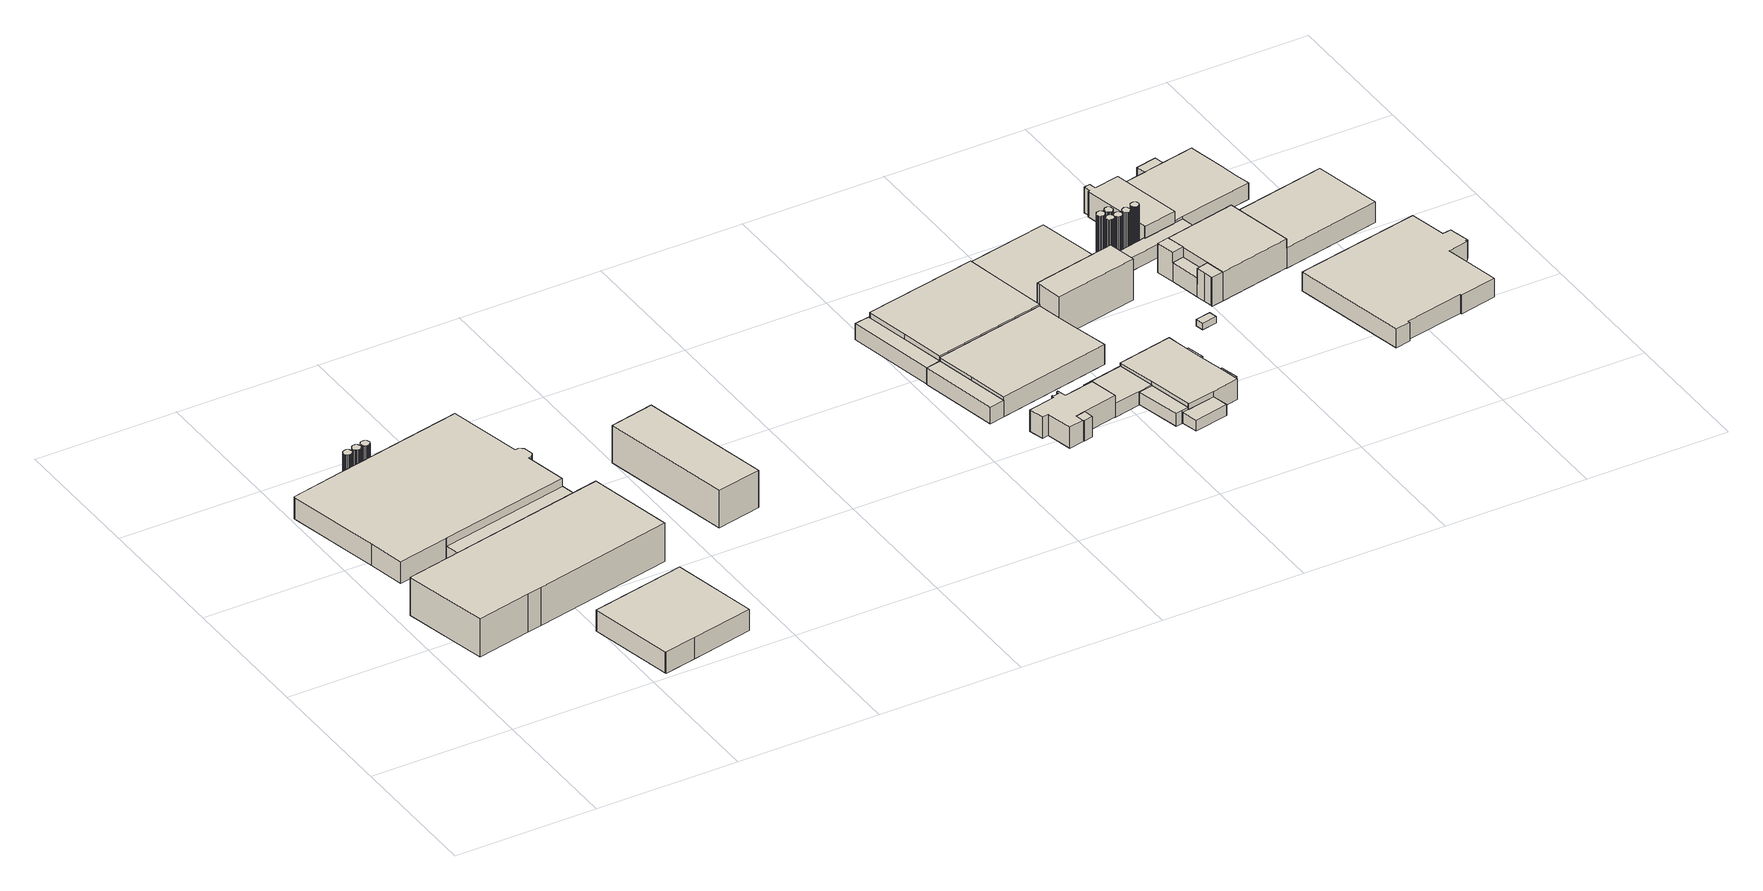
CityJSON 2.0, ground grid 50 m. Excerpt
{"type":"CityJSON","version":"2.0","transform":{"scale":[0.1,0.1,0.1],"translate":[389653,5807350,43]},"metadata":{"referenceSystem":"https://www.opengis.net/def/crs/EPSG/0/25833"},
"CityObjects":{
"building1":{"type":"Building","attributes":{"Gemeindeschluessel":"11000007","BezugspunktDach":"2200","function":"31001_2111","measuredHeight":14.02,"storeysAboveGround":1},"address":[{"country":"Germany","locality":"Berlin","thoroughfareNumber":"18 (4)","thoroughfareName":"Motzener Straße"}],"geometry":[{"type":"Solid","lod":"1","boundaries":[[[[0,1,2,3,4,5]],[[6,7,8,9,10,11]],[[6,11,5,4]],[[7,6,4,3]],[[8,7,3,2]],[[9,8,2,1]],[[10,9,1,0]],[[11,10,0,5]]]]}]},
"building2":{"type":"Building","attributes":{"Gemeindeschluessel":"11000007","BezugspunktDach":"2200","function":"31001_2140","measuredHeight":12.02,"storeysAboveGround":1},"address":[{"country":"Germany","locality":"Berlin","thoroughfareNumber":"14A (9)","thoroughfareName":"Motzener Straße"}],"geometry":[{"type":"Solid","lod":"1","boundaries":[[[[12,13,14,15,16,17,18,19,20,21,22,23,24,25,26,27,28,29,30,31,32,33,34,35]],[[36,37,38,39,40,41,42,43,44,45,46,47,48,49,50,51,52,53,54,55,56,57,58,59]],[[36,59,35,34]],[[37,36,34,33]],[[38,37,33,32]],[[39,38,32,31]],[[40,39,31,30]],[[41,40,30,29]],[[42,41,29,28]],[[43,42,28,27]],[[44,43,27,26]],[[45,44,26,25]],[[46,45,25,24]],[[47,46,24,23]],[[48,47,23,22]],[[49,48,22,21]],[[50,49,21,20]],[[51,50,20,19]],[[52,51,19,18]],[[53,52,18,17]],[[54,53,17,16]],[[55,54,16,15]],[[56,55,15,14]],[[57,56,14,13]],[[58,57,13,12]],[[59,58,12,35]]]]}]},
"building3":{"type":"Building","attributes":{"Gemeindeschluessel":"11000007","BezugspunktDach":"2200","function":"31001_2140","measuredHeight":12.1,"storeysAboveGround":1},"address":[{"country":"Germany","locality":"Berlin","thoroughfareNumber":"14A (10)","thoroughfareName":"Motzener Straße"}],"geometry":[{"type":"Solid","lod":"1","boundaries":[[[[60,61,62,63,64,65,66,67,68,69,70,71,72,73,74,75,76,77,78,79,80,81,82,83]],[[84,85,86,87,88,89,90,91,92,93,94,95,96,97,98,99,100,101,102,103,104,105,106,107]],[[84,107,83,82]],[[85,84,82,81]],[[86,85,81,80]],[[87,86,80,79]],[[88,87,79,78]],[[89,88,78,77]],[[90,89,77,76]],[[91,90,76,75]],[[92,91,75,74]],[[93,92,74,73]],[[94,93,73,72]],[[95,94,72,71]],[[96,95,71,70]],[[97,96,70,69]],[[98,97,69,68]],[[99,98,68,67]],[[100,99,67,66]],[[101,100,66,65]],[[102,101,65,64]],[[103,102,64,63]],[[104,103,63,62]],[[105,104,62,61]],[[106,105,61,60]],[[107,106,60,83]]]]}]},
"building4":{"type":"Building","attributes":{"Gemeindeschluessel":"11000007","BezugspunktDach":"2200","function":"31001_2111","measuredHeight":7.99,"storeysAboveGround":2},"address":[{"country":"Germany","locality":"Berlin","thoroughfareNumber":"14A","thoroughfareName":"Motzener Straße"}],"geometry":[{"type":"Solid","lod":"1","boundaries":[[[[108,109,110,111,112,113,114,115,116,117,118,119,120,121,122,123,124]],[[125,126,127,128,129,130,131,132,133,134,135,136,137,138,139,140,141]],[[125,141,124,123]],[[126,125,123,122]],[[127,126,122,121]],[[128,127,121,120]],[[129,128,120,119]],[[130,129,119,118]],[[131,130,118,117]],[[132,131,117,116]],[[133,132,116,115]],[[134,133,115,114]],[[135,134,114,113]],[[136,135,113,112]],[[137,136,112,111]],[[138,137,111,110]],[[139,138,110,109]],[[140,139,109,108]],[[141,140,108,124]]]]}]},
"building5":{"type":"Building","attributes":{"Gemeindeschluessel":"11000007","BezugspunktDach":"2200","function":"31001_2140","measuredHeight":12.02,"storeysAboveGround":1},"address":[{"country":"Germany","locality":"Berlin","thoroughfareNumber":"14A (11)","thoroughfareName":"Motzener Straße"}],"geometry":[{"type":"Solid","lod":"1","boundaries":[[[[142,143,144,145,146,147,148,149,150,151,152,153,154,155,156,157,158,159,160,161,162,163,164,165]],[[166,167,168,169,170,171,172,173,174,175,176,177,178,179,180,181,182,183,184,185,186,187,188,189]],[[166,189,165,164]],[[167,166,164,163]],[[168,167,163,162]],[[169,168,162,161]],[[170,169,161,160]],[[171,170,160,159]],[[172,171,159,158]],[[173,172,158,157]],[[174,173,157,156]],[[175,174,156,155]],[[176,175,155,154]],[[177,176,154,153]],[[178,177,153,152]],[[179,178,152,151]],[[180,179,151,150]],[[181,180,150,149]],[[182,181,149,148]],[[183,182,148,147]],[[184,183,147,146]],[[185,184,146,145]],[[186,185,145,144]],[[187,186,144,143]],[[188,187,143,142]],[[189,188,142,165]]]]}]},
"building6":{"type":"Building","attributes":{"Gemeindeschluessel":"11000007","BezugspunktDach":"2200","function":"31001_2111","measuredHeight":7.77,"storeysAboveGround":1},"address":[{"country":"Germany","locality":"Berlin","thoroughfareNumber":"18 (2)","thoroughfareName":"Motzener Straße"}],"geometry":[{"type":"Solid","lod":"1","boundaries":[[[[190,191,192,193,194,195]],[[196,197,198,199,200,201]],[[196,201,195,194]],[[197,196,194,193]],[[198,197,193,192]],[[199,198,192,191]],[[200,199,191,190]],[[201,200,190,195]]]]}]},
"building7":{"type":"Building","attributes":{"Gemeindeschluessel":"11000007","BezugspunktDach":"2200","function":"51009_1610","measuredHeight":5.32,"storeysAboveGround":0},"address":[{"country":"Germany","locality":"Berlin"}],"geometry":[{"type":"Solid","lod":"1","boundaries":[[[[202,203,204,205,206]],[[207,208,209,210,211]],[[207,211,206,205]],[[208,207,205,204]],[[209,208,204,203]],[[210,209,203,202]],[[211,210,202,206]]]]}]},
"building8":{"type":"Building","attributes":{"Gemeindeschluessel":"11000007","BezugspunktDach":"2200","function":"31001_1130","measuredHeight":13.71,"storeysAboveGround":4},"address":[{"country":"Germany","locality":"Berlin","thoroughfareNumber":"16","thoroughfareName":"Motzener Straße"}],"geometry":[{"type":"Solid","lod":"1","boundaries":[[[[212,213,214,215]],[[216,217,218,219]],[[216,219,215,214]],[[217,216,214,213]],[[218,217,213,212]],[[219,218,212,215]]]]}]},
"building9":{"type":"Building","attributes":{"Gemeindeschluessel":"11000007","BezugspunktDach":"2200","function":"31001_2100","measuredHeight":5.95,"storeysAboveGround":2},"address":[{"country":"Germany","locality":"Berlin","thoroughfareNumber":"15","thoroughfareName":"Motzener Straße"}],"geometry":[{"type":"Solid","lod":"1","boundaries":[[[[220,221,222,223]],[[224,225,226,227]],[[224,227,223,222]],[[225,224,222,221]],[[226,225,221,220]],[[227,226,220,223]]]]}]},
"building10":{"type":"Building","attributes":{"Gemeindeschluessel":"11000007","BezugspunktDach":"2200","function":"31001_2100","measuredHeight":5.86,"storeysAboveGround":2},"address":[{"country":"Germany","locality":"Berlin","thoroughfareNumber":"13","thoroughfareName":"Motzener Straße"}],"geometry":[{"type":"Solid","lod":"1","boundaries":[[[[223,222,228,229,230]],[[231,232,233,234,235]],[[231,235,230,229]],[[232,231,229,228]],[[233,232,228,222]],[[234,233,222,223]],[[235,234,223,230]]]]}]},
"building11":{"type":"Building","attributes":{"Gemeindeschluessel":"11000007","BezugspunktDach":"2200","function":"51009_1610","measuredHeight":7.63,"storeysAboveGround":0},"address":[{"country":"Germany","locality":"Berlin"}],"geometry":[{"type":"Solid","lod":"1","boundaries":[[[[236,237,238,239,240]],[[241,242,243,244,245]],[[241,245,240,239]],[[242,241,239,238]],[[243,242,238,237]],[[244,243,237,236]],[[245,244,236,240]]]]}]},
"building12":{"type":"Building","attributes":{"Gemeindeschluessel":"11000007","BezugspunktDach":"2200","function":"31001_2100","measuredHeight":7.86,"storeysAboveGround":2},"address":[{"country":"Germany","locality":"Berlin","thoroughfareNumber":"17","thoroughfareName":"Motzener Straße"}],"geometry":[{"type":"Solid","lod":"1","boundaries":[[[[246,247,248,236,240,239,249,250,251,252,253,254,255,256,257,258,259,260]],[[261,262,263,264,265,266,267,268,269,270,271,272,273,274,275,276,277,278]],[[261,278,260,259]],[[262,261,259,258]],[[263,262,258,257]],[[264,263,257,256]],[[265,264,256,255]],[[266,265,255,254]],[[267,266,254,253]],[[268,267,253,252]],[[269,268,252,251]],[[270,269,251,250]],[[271,270,250,249]],[[272,271,249,239]],[[273,272,239,240]],[[274,273,240,236]],[[275,274,236,248]],[[276,275,248,247]],[[277,276,247,246]],[[278,277,246,260]]]]}]},
"building13":{"type":"Building","attributes":{"Gemeindeschluessel":"11000007","BezugspunktDach":"2200","function":"31001_2111","measuredHeight":8.72,"storeysAboveGround":1},"address":[{"country":"Germany","locality":"Berlin","thoroughfareNumber":"15 (1)","thoroughfareName":"Motzener Straße"}],"geometry":[{"type":"Solid","lod":"1","boundaries":[[[[279,280,281,282,283,284,285]],[[286,287,288,289,290,291,233]],[[286,233,285,284]],[[287,286,284,283]],[[288,287,283,282]],[[289,288,282,281]],[[290,289,281,280]],[[291,290,280,279]],[[233,291,279,285]]]]}]},
"building14":{"type":"Building","attributes":{"Gemeindeschluessel":"11000007","BezugspunktDach":"2200","function":"31001_2111","measuredHeight":10.47,"storeysAboveGround":1},"address":[{"country":"Germany","locality":"Berlin","thoroughfareNumber":"13 (1)","thoroughfareName":"Motzener Straße"}],"geometry":[{"type":"Solid","lod":"1","boundaries":[[[[292,293,294,295,296,297,298]],[[299,300,301,302,303,304,305]],[[299,305,298,297]],[[300,299,297,296]],[[301,300,296,295]],[[302,301,295,294]],[[303,302,294,293]],[[304,303,293,292]],[[305,304,292,298]]]]}]},
"building15":{"type":"Building","attributes":{"Gemeindeschluessel":"11000007","BezugspunktDach":"2200","function":"31001_2100","measuredHeight":5,"storeysAboveGround":1},"address":[{"country":"Germany","locality":"Berlin","thoroughfareNumber":"17 (1)","thoroughfareName":"Motzener Straße"}],"geometry":[{"type":"Solid","lod":"1","boundaries":[[[[306,307,308,309,310,311,312]],[[313,314,315,316,317,318,319]],[[313,319,312,311]],[[314,313,311,310]],[[315,314,310,309]],[[316,315,309,308]],[[317,316,308,307]],[[318,317,307,306]],[[319,318,306,312]]]]}]},
"building16":{"type":"Building","attributes":{"Gemeindeschluessel":"11000007","BezugspunktDach":"2200","function":"51009_1610","measuredHeight":4.64,"storeysAboveGround":0},"address":[{"country":"Germany","locality":"Berlin"}],"geometry":[{"type":"Solid","lod":"1","boundaries":[[[[320,321,322,323,324]],[[325,326,327,328,329]],[[325,329,324,323]],[[326,325,323,322]],[[327,326,322,321]],[[328,327,321,320]],[[329,328,320,324]]]]}]},
"building17":{"type":"Building","attributes":{"Gemeindeschluessel":"11000007","BezugspunktDach":"2200","function":"31001_2463","measuredHeight":4.04,"storeysAboveGround":1},"address":[{"country":"Germany","locality":"Berlin","thoroughfareNumber":"17 (3)","thoroughfareName":"Motzener Straße"}],"geometry":[{"type":"Solid","lod":"1","boundaries":[[[[330,331,332,333,334,335]],[[336,337,338,339,340,341]],[[336,341,335,334]],[[337,336,334,333]],[[338,337,333,332]],[[339,338,332,331]],[[340,339,331,330]],[[341,340,330,335]]]]}]},
"building18":{"type":"Building","attributes":{"Gemeindeschluessel":"11000007","BezugspunktDach":"2200","function":"31001_2143","measuredHeight":7.51,"storeysAboveGround":1},"address":[{"country":"Germany","locality":"Berlin","thoroughfareNumber":"17 (2)","thoroughfareName":"Motzener Straße"}],"geometry":[{"type":"Solid","lod":"1","boundaries":[[[[342,343,344,345,346,347,348,349,350,351,352]],[[353,354,355,356,357,358,359,360,361,362,363]],[[353,363,352,351]],[[354,353,351,350]],[[355,354,350,349]],[[356,355,349,348]],[[357,356,348,347]],[[358,357,347,346]],[[359,358,346,345]],[[360,359,345,344]],[[361,360,344,343]],[[362,361,343,342]],[[363,362,342,352]]]]}]},
"building19":{"type":"Building","attributes":{"Gemeindeschluessel":"11000007","BezugspunktDach":"2200","function":"31001_2143","measuredHeight":15.11,"storeysAboveGround":1},"address":[{"country":"Germany","locality":"Berlin","thoroughfareNumber":"15 (2)","thoroughfareName":"Motzener Straße"}],"geometry":[{"type":"Solid","lod":"1","boundaries":[[[[364,365,366,367,368]],[[369,370,287,286,371]],[[369,371,368,367]],[[370,369,367,366]],[[287,370,366,365]],[[286,287,365,364]],[[371,286,364,368]]]]}]},
"building20":{"type":"Building","attributes":{"Gemeindeschluessel":"11000007","BezugspunktDach":"2200","function":"51009_1610","measuredHeight":4.38,"storeysAboveGround":0},"address":[{"country":"Germany","locality":"Berlin"}],"geometry":[{"type":"Solid","lod":"1","boundaries":[[[[372,373,374,375]],[[376,377,378,379]],[[376,379,375,374]],[[377,376,374,373]],[[378,377,373,372]],[[379,378,372,375]]]]}]},
"building21":{"type":"Building","attributes":{"Gemeindeschluessel":"11000007","BezugspunktDach":"2200","function":"31001_2111","measuredHeight":11.04,"storeysAboveGround":1},"address":[{"country":"Germany","locality":"Berlin","thoroughfareNumber":"13 (2)","thoroughfareName":"Motzener Straße"}],"geometry":[{"type":"Solid","lod":"1","boundaries":[[[[380,381,382,383,384,385,386,387]],[[388,389,390,391,392,393,394,395]],[[388,395,387,386]],[[389,388,386,385]],[[390,389,385,384]],[[391,390,384,383]],[[392,391,383,382]],[[393,392,382,381]],[[394,393,381,380]],[[395,394,380,387]]]]}]},
"building22":{"type":"Building","attributes":{"Gemeindeschluessel":"11000007","BezugspunktDach":"2200","function":"51009_1610","measuredHeight":4.35,"storeysAboveGround":0},"address":[{"country":"Germany","locality":"Berlin"}],"geometry":[{"type":"Solid","lod":"1","boundaries":[[[[396,397,398,399]],[[400,401,402,403]],[[400,403,399,398]],[[401,400,398,397]],[[402,401,397,396]],[[403,402,396,399]]]]}]},
"building23":{"type":"Building","attributes":{"Gemeindeschluessel":"11000007","BezugspunktDach":"2200","function":"31001_2140","measuredHeight":5.58,"storeysAboveGround":1},"address":[{"country":"Germany","locality":"Berlin","thoroughfareNumber":"13 (3)","thoroughfareName":"Motzener Straße"}],"geometry":[{"type":"Solid","lod":"1","boundaries":[[[[404,405,406,407,408,409,410,411,412,413,414,415,416,417,418,419,420,421,422,423,424,425]],[[426,427,428,429,430,431,432,433,434,435,436,437,438,439,440,441,442,443,444,445,446,447]],[[426,447,425,424]],[[427,426,424,423]],[[428,427,423,422]],[[429,428,422,421]],[[430,429,421,420]],[[431,430,420,419]],[[432,431,419,418]],[[433,432,418,417]],[[434,433,417,416]],[[435,434,416,415]],[[436,435,415,414]],[[437,436,414,413]],[[438,437,413,412]],[[439,438,412,411]],[[440,439,411,410]],[[441,440,410,409]],[[442,441,409,408]],[[443,442,408,407]],[[444,443,407,406]],[[445,444,406,405]],[[446,445,405,404]],[[447,446,404,425]]]]}]},
"building24":{"type":"Building","attributes":{"Gemeindeschluessel":"11000007","BezugspunktDach":"2200","function":"31001_2463","measuredHeight":0.005,"storeysAboveGround":1},"address":[{"country":"Germany","locality":"Berlin","thoroughfareNumber":"20 (2)","thoroughfareName":"Nunsdorfer Ring"}]},
"building25":{"type":"Building","attributes":{"Gemeindeschluessel":"11000007","BezugspunktDach":"2200","function":"31001_2463","measuredHeight":2.23,"storeysAboveGround":1},"address":[{"country":"Germany","locality":"Berlin","thoroughfareNumber":"20 (3)","thoroughfareName":"Nunsdorfer Ring"}],"geometry":[{"type":"Solid","lod":"1","boundaries":[[[[448,449,450,451]],[[452,453,454,455]],[[452,455,451,450]],[[453,452,450,449]],[[454,453,449,448]],[[455,454,448,451]]]]}]},
"building26":{"type":"Building","attributes":{"Gemeindeschluessel":"11000007","BezugspunktDach":"2200","function":"31001_2140","measuredHeight":17.04,"storeysAboveGround":1},"address":[{"country":"Germany","locality":"Berlin","thoroughfareNumber":"18 (7)","thoroughfareName":"Nunsdorfer Ring"}],"geometry":[{"type":"Solid","lod":"1","boundaries":[[[[456,457,458,459,460,461,462,463,464,465,466,467,468,469,470,471,472,473,474,475,476,477,478,479]],[[480,481,482,483,484,485,486,487,488,489,490,491,492,493,494,495,496,497,498,499,500,501,502,503]],[[480,503,479,478]],[[481,480,478,477]],[[482,481,477,476]],[[483,482,476,475]],[[484,483,475,474]],[[485,484,474,473]],[[486,485,473,472]],[[487,486,472,471]],[[488,487,471,470]],[[489,488,470,469]],[[490,489,469,468]],[[491,490,468,467]],[[492,491,467,466]],[[493,492,466,465]],[[494,493,465,464]],[[495,494,464,463]],[[496,495,463,462]],[[497,496,462,461]],[[498,497,461,460]],[[499,498,460,459]],[[500,499,459,458]],[[501,500,458,457]],[[502,501,457,456]],[[503,502,456,479]]]]}]},
"building27":{"type":"Building","attributes":{"Gemeindeschluessel":"11000007","BezugspunktDach":"2200","function":"31001_2140","measuredHeight":16.3,"storeysAboveGround":1},"address":[{"country":"Germany","locality":"Berlin","thoroughfareNumber":"18 (4)","thoroughfareName":"Nunsdorfer Ring"}],"geometry":[{"type":"Solid","lod":"1","boundaries":[[[[504,505,506,507,508,509,510,511,512,513,514,515,516,517,518,519,520,521,522,523,524,525,526,527]],[[528,529,530,531,532,533,534,535,536,537,538,539,540,541,542,543,544,545,546,547,548,549,550,551]],[[528,551,527,526]],[[529,528,526,525]],[[530,529,525,524]],[[531,530,524,523]],[[532,531,523,522]],[[533,532,522,521]],[[534,533,521,520]],[[535,534,520,519]],[[536,535,519,518]],[[537,536,518,517]],[[538,537,517,516]],[[539,538,516,515]],[[540,539,515,514]],[[541,540,514,513]],[[542,541,513,512]],[[543,542,512,511]],[[544,543,511,510]],[[545,544,510,509]],[[546,545,509,508]],[[547,546,508,507]],[[548,547,507,506]],[[549,548,506,505]],[[550,549,505,504]],[[551,550,504,527]]]]}]},
"building28":{"type":"Building","attributes":{"Gemeindeschluessel":"11000007","BezugspunktDach":"2200","function":"31001_2140","measuredHeight":16.56,"storeysAboveGround":1},"address":[{"country":"Germany","locality":"Berlin","thoroughfareNumber":"18 (6)","thoroughfareName":"Nunsdorfer Ring"}],"geometry":[{"type":"Solid","lod":"1","boundaries":[[[[552,553,554,555,556,557,558,559,560,561,562,563,564,565,566,567,568,569,570,571,572,573,574]],[[575,576,577,578,579,580,581,582,583,584,585,586,587,588,589,590,591,592,593,594,595,596,597]],[[575,597,574,573]],[[576,575,573,572]],[[577,576,572,571]],[[578,577,571,570]],[[579,578,570,569]],[[580,579,569,568]],[[581,580,568,567]],[[582,581,567,566]],[[583,582,566,565]],[[584,583,565,564]],[[585,584,564,563]],[[586,585,563,562]],[[587,586,562,561]],[[588,587,561,560]],[[589,588,560,559]],[[590,589,559,558]],[[591,590,558,557]],[[592,591,557,556]],[[593,592,556,555]],[[594,593,555,554]],[[595,594,554,553]],[[596,595,553,552]],[[597,596,552,574]]]]}]},
"building29":{"type":"Building","attributes":{"Gemeindeschluessel":"11000007","BezugspunktDach":"2200","function":"31001_2140","measuredHeight":16.24,"storeysAboveGround":1},"address":[{"country":"Germany","locality":"Berlin","thoroughfareNumber":"18 (3)","thoroughfareName":"Nunsdorfer Ring"}],"geometry":[{"type":"Solid","lod":"1","boundaries":[[[[598,599,600,601,602,603,604,605,606,607,608,609,610,611,612,613,614,615,616,617,618,619,620,621,622]],[[623,624,625,626,627,628,629,630,631,632,633,634,635,636,637,638,639,640,641,642,643,644,645,646,647]],[[623,647,622,621]],[[624,623,621,620]],[[625,624,620,619]],[[626,625,619,618]],[[627,626,618,617]],[[628,627,617,616]],[[629,628,616,615]],[[630,629,615,614]],[[631,630,614,613]],[[632,631,613,612]],[[633,632,612,611]],[[634,633,611,610]],[[635,634,610,609]],[[636,635,609,608]],[[637,636,608,607]],[[638,637,607,606]],[[639,638,606,605]],[[640,639,605,604]],[[641,640,604,603]],[[642,641,603,602]],[[643,642,602,601]],[[644,643,601,600]],[[645,644,600,599]],[[646,645,599,598]],[[647,646,598,622]]]]}]},
"building30":{"type":"Building","attributes":{"Gemeindeschluessel":"11000007","BezugspunktDach":"2200","function":"31001_2140","measuredHeight":16.57,"storeysAboveGround":1},"address":[{"country":"Germany","locality":"Berlin","thoroughfareNumber":"18 (5)","thoroughfareName":"Nunsdorfer Ring"}],"geometry":[{"type":"Solid","lod":"1","boundaries":[[[[648,649,650,651,652,653,654,655,656,657,658,659,660,661,662,663,664,665,666,667,668,669]],[[670,671,672,673,674,675,676,677,678,679,680,681,682,683,684,685,686,687,688,689,690,691]],[[670,691,669,668]],[[671,670,668,667]],[[672,671,667,666]],[[673,672,666,665]],[[674,673,665,664]],[[675,674,664,663]],[[676,675,663,662]],[[677,676,662,661]],[[678,677,661,660]],[[679,678,660,659]],[[680,679,659,658]],[[681,680,658,657]],[[682,681,657,656]],[[683,682,656,655]],[[684,683,655,654]],[[685,684,654,653]],[[686,685,653,652]],[[687,686,652,651]],[[688,687,651,650]],[[689,688,650,649]],[[690,689,649,648]],[[691,690,648,669]]]]}]},
"building31":{"type":"Building","attributes":{"Gemeindeschluessel":"11000007","BezugspunktDach":"2200","function":"31001_2140","measuredHeight":1.92,"storeysAboveGround":1},"address":[{"country":"Germany","locality":"Berlin","thoroughfareNumber":"18 (8)","thoroughfareName":"Nunsdorfer Ring"}],"geometry":[{"type":"Solid","lod":"1","boundaries":[[[[692,693,694,695,696,697,698,699,700,701,702,703,704,705,706,707,708,709,710,711,712,713,714,715,716,717,718,719,720,721,722,723,724,725,726,727,728,729]],[[730,731,732,733,734,735,736,737,738,739,740,741,742,743,744,745,746,747,748,749,750,751,752,753,754,755,756,757,758,759,760,761,762,763,764,765,766,767]],[[730,767,729,728]],[[731,730,728,727]],[[732,731,727,726]],[[733,732,726,725]],[[734,733,725,724]],[[735,734,724,723]],[[736,735,723,722]],[[737,736,722,721]],[[738,737,721,720]],[[739,738,720,719]],[[740,739,719,718]],[[741,740,718,717]],[[742,741,717,716]],[[743,742,716,715]],[[744,743,715,714]],[[745,744,714,713]],[[746,745,713,712]],[[747,746,712,711]],[[748,747,711,710]],[[749,748,710,709]],[[750,749,709,708]],[[751,750,708,707]],[[752,751,707,706]],[[753,752,706,705]],[[754,753,705,704]],[[755,754,704,703]],[[756,755,703,702]],[[757,756,702,701]],[[758,757,701,700]],[[759,758,700,699]],[[760,759,699,698]],[[761,760,698,697]],[[762,761,697,696]],[[763,762,696,695]],[[764,763,695,694]],[[765,764,694,693]],[[766,765,693,692]],[[767,766,692,729]]]]}]},
"building32":{"type":"Building","attributes":{"Gemeindeschluessel":"11000007","BezugspunktDach":"2200","function":"31001_2140","measuredHeight":16.61,"storeysAboveGround":1},"address":[{"country":"Germany","locality":"Berlin","thoroughfareNumber":"18 (10)","thoroughfareName":"Nunsdorfer Ring"}],"geometry":[{"type":"Solid","lod":"1","boundaries":[[[[768,769,770,771,772,773,774,775,776,777,778,779,780,781,782,783,784,785,786,787,788,789,790,791,792,793,794,795,796,797,798,799,800,801,802,803,804,805]],[[806,807,808,809,810,811,812,813,814,815,816,817,818,819,820,821,822,823,824,825,826,827,828,829,830,831,832,833,834,835,836,837,838,839,840,841,842,843]],[[806,843,805,804]],[[807,806,804,803]],[[808,807,803,802]],[[809,808,802,801]],[[810,809,801,800]],[[811,810,800,799]],[[812,811,799,798]],[[813,812,798,797]],[[814,813,797,796]],[[815,814,796,795]],[[816,815,795,794]],[[817,816,794,793]],[[818,817,793,792]],[[819,818,792,791]],[[820,819,791,790]],[[821,820,790,789]],[[822,821,789,788]],[[823,822,788,787]],[[824,823,787,786]],[[825,824,786,785]],[[826,825,785,784]],[[827,826,784,783]],[[828,827,783,782]],[[829,828,782,781]],[[830,829,781,780]],[[831,830,780,779]],[[832,831,779,778]],[[833,832,778,777]],[[834,833,777,776]],[[835,834,776,775]],[[836,835,775,774]],[[837,836,774,773]],[[838,837,773,772]],[[839,838,772,771]],[[840,839,771,770]],[[841,840,770,769]],[[842,841,769,768]],[[843,842,768,805]]]]}]},
"building33":{"type":"Building","attributes":{"Gemeindeschluessel":"11000007","BezugspunktDach":"2200","function":"31001_2140","measuredHeight":2.11,"storeysAboveGround":1},"address":[{"country":"Germany","locality":"Berlin","thoroughfareNumber":"18 (9)","thoroughfareName":"Nunsdorfer Ring"}],"geometry":[{"type":"Solid","lod":"1","boundaries":[[[[844,845,846,847,848,849,850,851,852,853,854,855,856,857,858,859,860,861,862,863,864,865,866,867,868,869,870,871,872,873,874,875,876,877,878,879,880]],[[881,882,883,884,885,886,887,888,889,890,891,892,893,894,895,896,897,898,899,900,901,902,903,904,905,906,907,908,909,910,911,912,913,914,915,916,917]],[[881,917,880,879]],[[882,881,879,878]],[[883,882,878,877]],[[884,883,877,876]],[[885,884,876,875]],[[886,885,875,874]],[[887,886,874,873]],[[888,887,873,872]],[[889,888,872,871]],[[890,889,871,870]],[[891,890,870,869]],[[892,891,869,868]],[[893,892,868,867]],[[894,893,867,866]],[[895,894,866,865]],[[896,895,865,864]],[[897,896,864,863]],[[898,897,863,862]],[[899,898,862,861]],[[900,899,861,860]],[[901,900,860,859]],[[902,901,859,858]],[[903,902,858,857]],[[904,903,857,856]],[[905,904,856,855]],[[906,905,855,854]],[[907,906,854,853]],[[908,907,853,852]],[[909,908,852,851]],[[910,909,851,850]],[[911,910,850,849]],[[912,911,849,848]],[[913,912,848,847]],[[914,913,847,846]],[[915,914,846,845]],[[916,915,845,844]],[[917,916,844,880]]]]}]},
"building34":{"type":"Building","attributes":{"Gemeindeschluessel":"11000007","function":"31001_2111"},"address":[{"country":"Germany","locality":"Berlin","thoroughfareNumber":"18 (2)","thoroughfareName":"Nunsdorfer Ring"}],"children":["building34-1","building34-2"]},
"building34-1":{"type":"BuildingPart","attributes":{"BezugspunktDach":"2200","measuredHeight":9.49,"storeysAboveGround":2},"parents":["building34"],"geometry":[{"type":"MultiSurface","lod":"1","boundaries":[[[918,919,920,921,922,923,924,925,926]],[[927,928,929,930,931,932,933,934,935]],[[927,935,926,925]],[[928,927,925,924]],[[929,928,924,923]],[[930,929,923,922]],[[931,930,922,921]],[[932,931,921,920]],[[936,937,938,939,940,933,932,920,919]],[[941,936,919,918]],[[934,933,942,939,943]],[[935,934,918,926]],[[940,939,938,937,936]],[[943,939,942,936,941]]]}]},
"building34-2":{"type":"BuildingPart","attributes":{"BezugspunktDach":"2200","measuredHeight":4.93,"storeysAboveGround":2},"parents":["building34"],"geometry":[{"type":"Solid","lod":"1","boundaries":[[[[944,945,946,947,937,936,941,948]],[[943,939,938,949,950,951,952,953]],[[943,953,948,941]],[[949,938,937,947]],[[950,949,947,946]],[[951,950,946,945]],[[952,951,945,944]],[[953,952,944,948]],[[939,943,941,936]],[[938,939,936,937]]]]}]},
"building35":{"type":"Building","attributes":{"Gemeindeschluessel":"11000007","function":"31001_2111"},"address":[{"country":"Germany","locality":"Berlin","thoroughfareNumber":"20","thoroughfareName":"Nunsdorfer Ring"}],"children":["building35-1","building35-2","building35-3","building35-4","building35-5"]},
"building35-1":{"type":"BuildingPart","attributes":{"BezugspunktDach":"2200","measuredHeight":10.56,"storeysAboveGround":3},"parents":["building35"],"geometry":[{"type":"MultiSurface","lod":"1","boundaries":[[[954,955,956,957]],[[958,959,960,961]],[[958,961,957,956]],[[962,963,958,956,955]],[[960,959,955,954]],[[964,965,966,967,968]],[[969,970,971,972,971,973,954,974,975,976]],[[959,958,963,962]],[[969,965,964,970]],[[972,971,970,964]],[[973,971,972,960]],[[961,968,974,957,977]],[[976,975,967,966]]]}]},
"building35-2":{"type":"BuildingPart","attributes":{"BezugspunktDach":"2200","measuredHeight":10.63,"storeysAboveGround":3},"parents":["building35"],"geometry":[{"type":"MultiSurface","lod":"1","boundaries":[[[978,979,980,973,971,970,969,981]],[[965,964,972,960,982,983,984,985]],[[976,986,987,981,969]],[[965,985,988,966,989]],[[982,960,973,980]],[[983,982,980,979]],[[984,983,979,978]],[[985,984,978,981]],[[989,966,988,987,986,976]],[[964,990,965,969,970]],[[972,964,991,970,971]],[[960,972,971,973]]]}]},
"building35-3":{"type":"BuildingPart","attributes":{"BezugspunktDach":"2200","measuredHeight":10.64,"storeysAboveGround":3},"parents":["building35"],"geometry":[{"type":"MultiSurface","lod":"1","boundaries":[[[992,993,994,995]],[[961,968,996,997]],[[961,997,995,994]],[[998,975,993,992]],[[996,968,967,999]],[[997,996,992,995]],[[999,967,975,998]]]}]},
"building35-4":{"type":"BuildingPart","attributes":{"BezugspunktDach":"2200","measuredHeight":7.52,"storeysAboveGround":3},"parents":["building35"],"geometry":[{"type":"MultiSurface","lod":"1","boundaries":[[[962,1000,1001,963]],[[1002,1003,1004,1005]],[[1002,1005,963,1001]],[[1003,1002,1001,1000]],[[1004,1003,1000,962]],[[1005,1004,959,958,963]],[[962,963,958,959]]]}]},
"building35-5":{"type":"BuildingPart","attributes":{"BezugspunktDach":"2200","measuredHeight":6.95,"storeysAboveGround":3},"parents":["building35"],"geometry":[{"type":"MultiSurface","lod":"1","boundaries":[[[986,976,975,998]],[[967,966,988,999]],[[999,988,986,998]],[[999,998,975,967]],[[966,976,986,988]]]}]},
"building36":{"type":"Building","attributes":{"Gemeindeschluessel":"11000007","function":"31001_2143"},"address":[{"country":"Germany","locality":"Berlin","thoroughfareNumber":"18 (1)","thoroughfareName":"Nunsdorfer Ring"}],"children":["building36-1","building36-2"]},
"building36-1":{"type":"BuildingPart","attributes":{"BezugspunktDach":"2200","measuredHeight":7.05,"storeysAboveGround":1},"parents":["building36"],"geometry":[{"type":"MultiSurface","lod":"1","boundaries":[[[1006,1007,1008,1009,1010,1011,1012,1013,1014,1015,1016,1017]],[[1018,1019,1020,1021,1022,1023,1024,1025,1026,1027,1028,1029]],[[1018,1029,1017,1016]],[[1019,1018,1016,1015]],[[1030,1031,1032,1015,1014]],[[1021,1020,1014,1013]],[[1022,1021,1013,1012]],[[1023,1022,1012,1011]],[[1024,1023,1011,1010]],[[1025,1024,1010,1009]],[[1026,1025,1009,1008]],[[1027,1026,1008,1007]],[[1028,1027,1007,1006]],[[1029,1028,1006,1017]],[[1020,1019,1032,1031,1030]]]}]},
"building36-2":{"type":"BuildingPart","attributes":{"BezugspunktDach":"2200","measuredHeight":5.34,"storeysAboveGround":1},"parents":["building36"],"geometry":[{"type":"Solid","lod":"1","boundaries":[[[[1031,1030,1033,1034,1035,1036]],[[1037,1038,1039,1020,1019,1040]],[[1037,1040,1036,1035]],[[1038,1037,1035,1034]],[[1039,1038,1034,1033]],[[1020,1039,1033,1030]],[[1040,1019,1031,1036]],[[1019,1020,1030,1031]]]]}]},
"building37":{"type":"Building","attributes":{"Gemeindeschluessel":"11000007","BezugspunktDach":"2200","function":"31001_2111","measuredHeight":6.87,"storeysAboveGround":1},"address":[{"country":"Germany","locality":"Berlin","thoroughfareNumber":"19 (3)","thoroughfareName":"Motzener Straße"}],"geometry":[{"type":"Solid","lod":"1","boundaries":[[[[1041,1042,1043,1044,1045,1046,1047,1048,1049,1050,1051,1052,1053,1054]],[[1055,1056,1057,1058,1059,1060,1061,1062,1063,1064,1065,1066,1067,1068]],[[1055,1068,1054,1053]],[[1056,1055,1053,1052]],[[1057,1056,1052,1051]],[[1058,1057,1051,1050]],[[1059,1058,1050,1049]],[[1060,1059,1049,1048]],[[1061,1060,1048,1047]],[[1062,1061,1047,1046]],[[1063,1062,1046,1045]],[[1064,1063,1045,1044]],[[1065,1064,1044,1043]],[[1066,1065,1043,1042]],[[1067,1066,1042,1041]],[[1068,1067,1041,1054]]]]}]}
},
"vertices":[
[108,373,153],[303,415,153],[355,426,153],[856,533,153],[792,836,153],[41,676,153],[792,836,13],[856,533,13],[355,426,13],[303,415,13],[108,373,13],[41,676,13],
[224,1378,132],[226,1374,132],[228,1371,132],[231,1369,132],[235,1367,132],[239,1367,132],[242,1367,132],[246,1369,132],[249,1371,132],[252,1374,132],[253,1378,132],[254,1381,132],[253,1385,132],[252,1389,132],[250,1392,132],[247,1395,132],[243,1396,132],[239,1397,132],[235,1396,132],[232,1395,132],[228,1393,132],[226,1389,132],[224,1386,132],[224,1382,132],[224,1386,12],[226,1389,12],[228,1393,12],[232,1395,12],[235,1396,12],[239,1397,12],[243,1396,12],[247,1395,12],[250,1392,12],[252,1389,12],[253,1385,12],[254,1381,12],[253,1378,12],[252,1374,12],[249,1371,12],[246,1369,12],[242,1367,12],[239,1367,12],[235,1367,12],[231,1369,12],[228,1371,12],[226,1374,12],[224,1378,12],[224,1382,12],
[260,1387,133],[261,1383,133],[264,1380,133],[267,1377,133],[270,1376,133],[274,1375,133],[278,1376,133],[282,1377,133],[285,1379,133],[287,1382,133],[289,1386,133],[290,1390,133],[289,1394,133],[288,1397,133],[285,1401,133],[282,1403,133],[279,1405,133],[275,1405,133],[271,1405,133],[267,1403,133],[264,1401,133],[262,1398,133],[260,1394,133],[260,1390,133],[260,1394,12],[262,1398,12],[264,1401,12],[267,1403,12],[271,1405,12],[275,1405,12],[279,1405,12],[282,1403,12],[285,1401,12],[288,1397,12],[289,1394,12],[290,1390,12],[289,1386,12],[287,1382,12],[285,1379,12],[282,1377,12],[278,1376,12],[274,1375,12],[270,1376,12],[267,1377,12],[264,1380,12],[261,1383,12],[260,1387,12],[260,1390,12],
[7,1302,92],[78,969,92],[105,840,92],[288,878,92],[291,879,92],[757,978,92],[726,1125,92],[738,1128,92],[748,1142,92],[741,1177,92],[726,1187,92],[714,1184,92],[657,1448,92],[618,1439,92],[594,1434,92],[191,1349,92],[6,1309,92],[191,1349,12],[594,1434,12],[618,1439,12],[657,1448,12],[714,1184,12],[726,1187,12],[741,1177,12],[748,1142,12],[738,1128,12],[726,1125,12],[757,978,12],[291,879,12],[288,878,12],[105,840,12],[78,969,12],[7,1302,12],[6,1309,12],
[295,1393,132],[297,1390,132],[299,1387,132],[302,1384,132],[306,1383,132],[309,1382,132],[313,1382,132],[317,1384,132],[320,1386,132],[323,1389,132],[324,1393,132],[325,1397,132],[324,1401,132],[323,1404,132],[321,1407,132],[317,1410,132],[314,1411,132],[310,1412,132],[306,1412,132],[302,1410,132],[299,1408,132],[297,1405,132],[295,1401,132],[295,1397,132],[295,1401,12],[297,1405,12],[299,1408,12],[302,1410,12],[306,1412,12],[310,1412,12],[314,1411,12],[317,1410,12],[321,1407,12],[323,1404,12],[324,1401,12],[325,1397,12],[324,1393,12],[323,1389,12],[320,1386,12],[317,1384,12],[313,1382,12],[309,1382,12],[306,1383,12],[302,1384,12],[299,1387,12],[297,1390,12],[295,1393,12],[295,1397,12],
[548,12,91],[549,9,91],[664,33,91],[885,79,91],[820,385,91],[484,314,91],[820,385,13],[885,79,13],[664,33,13],[549,9,13],[548,12,13],[484,314,13],
[304,804,64],[773,904,64],[757,978,64],[291,879,64],[288,878,64],[291,879,11],[757,978,11],[773,904,11],[304,804,11],[288,878,11],
[1087,599,154],[1246,633,154],[1146,1103,154],[988,1069,154],[1146,1103,17],[1246,633,17],[1087,599,17],[988,1069,17],
[2083,664,77],[2138,675,77],[2080,958,77],[2026,947,77],[2080,958,17],[2138,675,17],[2083,664,17],[2026,947,17],
[2017,1269,77],[2016,1274,77],[1962,1265,77],[2016,1274,18],[2017,1269,18],[2080,958,18],[2026,947,18],[1962,1265,18],
[2277,436,96],[2280,433,96],[2312,441,96],[2305,474,96],[2271,467,96],[2305,474,20],[2312,441,20],[2280,433,20],[2277,436,20],[2271,467,20],
[2179,514,96],[2202,518,96],[2223,426,96],[2429,502,96],[2407,603,96],[2404,602,96],[2299,580,96],[2291,611,96],[2286,610,96],[2288,600,96],[2267,596,96],[2266,599,96],[2262,598,96],[2264,589,96],[2166,567,96],[2264,589,18],[2262,598,18],[2266,599,18],[2267,596,18],[2288,600,18],[2286,610,18],[2291,611,18],[2299,580,18],[2404,602,18],[2407,603,18],[2429,502,18],[2305,474,18],[2271,467,18],[2277,436,18],[2223,426,18],[2202,518,18],[2179,514,18],[2166,567,18],
[2109,817,91],[2138,675,91],[2546,763,91],[2513,903,91],[2501,956,91],[2483,1043,91],[2080,958,91],[2483,1043,18],[2501,956,18],[2513,903,18],[2546,763,18],[2138,675,18],[2109,817,18],
[2049,1114,97],[2080,958,97],[2483,1043,97],[2480,1054,97],[2452,1197,97],[2422,1352,97],[2017,1269,97],[2422,1352,19],[2452,1197,19],[2480,1054,19],[2483,1043,19],[2080,958,19],[2049,1114,19],[2017,1269,19],
[2404,602,66],[2407,603,66],[2429,502,66],[2526,523,66],[2576,533,66],[2546,669,66],[2398,637,66],[2546,669,16],[2576,533,16],[2526,523,16],[2429,502,16],[2407,603,16],[2404,602,16],[2398,637,16],
[2563,364,64],[2587,369,64],[2610,374,64],[2576,533,64],[2526,523,64],[2576,533,17],[2610,374,17],[2587,369,17],[2563,364,17],[2526,523,17],
[2601,309,58],[2723,335,58],[2711,392,58],[2611,371,58],[2610,374,58],[2587,369,58],[2610,374,18],[2611,371,18],[2711,392,18],[2723,335,18],[2601,309,18],[2587,369,18],
[2576,533,78],[2610,374,78],[2611,371,78],[2711,392,78],[2807,413,78],[2798,458,78],[2784,522,78],[2766,602,78],[2752,667,78],[2743,711,78],[2546,669,78],[2743,711,3],[2752,667,3],[2766,602,3],[2784,522,3],[2798,458,3],[2807,413,3],[2711,392,3],[2611,371,3],[2610,374,3],[2576,533,3],[2546,669,3],
[2483,1043,169],[2501,956,169],[2799,1019,169],[2778,1118,169],[2480,1054,169],[2778,1118,18],[2799,1019,18],[2480,1054,18],
[2798,458,45],[2837,466,45],[2822,530,45],[2784,522,45],[2822,530,2],[2837,466,2],[2798,458,2],[2784,522,2],
[2451,1203,93],[2480,1054,93],[2778,1118,93],[2772,1143,93],[2762,1192,93],[2747,1265,93],[2715,1413,93],[2422,1352,93],[2715,1413,11],[2747,1265,11],[2762,1192,11],[2772,1143,11],[2778,1118,11],[2480,1054,11],[2451,1203,11],[2422,1352,11],
[2766,602,45],[2804,612,45],[2790,675,45],[2752,667,45],[2790,675,2],[2804,612,2],[2766,602,2],[2752,667,2],
[2787,1123,76],[2788,1120,76],[2791,1117,76],[2794,1115,76],[2798,1113,76],[2802,1114,76],[2805,1115,76],[2808,1117,76],[2810,1120,76],[2811,1123,76],[2812,1127,76],[2811,1130,76],[2810,1133,76],[2808,1135,76],[2805,1137,76],[2802,1138,76],[2799,1139,76],[2796,1138,76],[2792,1137,76],[2789,1134,76],[2787,1131,76],[2786,1127,76],[2787,1131,20],[2789,1134,20],[2792,1137,20],[2796,1138,20],[2799,1139,20],[2802,1138,20],[2805,1137,20],[2808,1135,20],[2810,1133,20],[2811,1130,20],[2812,1127,20],[2811,1123,20],[2810,1120,20],[2808,1117,20],[2805,1115,20],[2802,1114,20],[2798,1113,20],[2794,1115,20],[2791,1117,20],[2788,1120,20],[2787,1123,20],[2786,1127,20],
[2901,777,37],[2955,788,37],[2949,817,37],[2895,806,37],[2949,817,14],[2955,788,14],[2901,777,14],[2895,806,14],
[2831,1231,180],[2832,1228,180],[2834,1225,180],[2837,1222,180],[2841,1221,180],[2845,1220,180],[2848,1220,180],[2850,1221,180],[2852,1222,180],[2854,1223,180],[2857,1226,180],[2858,1230,180],[2859,1234,180],[2858,1238,180],[2856,1242,180],[2853,1245,180],[2850,1247,180],[2846,1248,180],[2842,1247,180],[2839,1247,180],[2836,1245,180],[2833,1242,180],[2832,1239,180],[2831,1235,180],[2832,1239,10],[2833,1242,10],[2836,1245,10],[2839,1247,10],[2842,1247,10],[2846,1248,10],[2850,1247,10],[2853,1245,10],[2856,1242,10],[2858,1238,10],[2859,1234,10],[2858,1230,10],[2857,1226,10],[2854,1223,10],[2852,1222,10],[2850,1221,10],[2848,1220,10],[2845,1220,10],[2841,1221,10],[2837,1222,10],[2834,1225,10],[2832,1228,10],[2831,1231,10],[2831,1235,10],
[2821,1271,173],[2823,1267,173],[2825,1264,173],[2828,1262,173],[2832,1261,173],[2836,1260,173],[2840,1261,173],[2843,1263,173],[2846,1265,173],[2849,1269,173],[2850,1273,173],[2850,1277,173],[2849,1281,173],[2846,1284,173],[2843,1287,173],[2839,1288,173],[2835,1289,173],[2833,1288,173],[2830,1288,173],[2828,1287,173],[2826,1285,173],[2824,1282,173],[2822,1279,173],[2821,1275,173],[2822,1279,10],[2824,1282,10],[2826,1285,10],[2828,1287,10],[2830,1288,10],[2833,1288,10],[2835,1289,10],[2839,1288,10],[2843,1287,10],[2846,1284,10],[2849,1281,10],[2850,1277,10],[2850,1273,10],[2849,1269,10],[2846,1265,10],[2843,1263,10],[2840,1261,10],[2836,1260,10],[2832,1261,10],[2828,1262,10],[2825,1264,10],[2823,1267,10],[2821,1271,10],[2821,1275,10],
[2864,1235,176],[2866,1232,176],[2868,1229,176],[2872,1227,176],[2876,1226,176],[2880,1226,176],[2884,1228,176],[2887,1230,176],[2889,1234,176],[2891,1237,176],[2891,1241,176],[2890,1245,176],[2888,1248,176],[2885,1251,176],[2882,1253,176],[2879,1254,176],[2876,1254,176],[2873,1254,176],[2870,1253,176],[2867,1250,176],[2864,1247,176],[2863,1243,176],[2863,1239,176],[2863,1243,11],[2864,1247,11],[2867,1250,11],[2870,1253,11],[2873,1254,11],[2876,1254,11],[2879,1254,11],[2882,1253,11],[2885,1251,11],[2888,1248,11],[2890,1245,11],[2891,1241,11],[2891,1237,11],[2889,1234,11],[2887,1230,11],[2884,1228,11],[2880,1226,11],[2876,1226,11],[2872,1227,11],[2868,1229,11],[2866,1232,11],[2864,1235,11],[2863,1239,11],
[2854,1278,173],[2855,1274,173],[2858,1271,173],[2861,1269,173],[2864,1268,173],[2868,1267,173],[2872,1268,173],[2875,1269,173],[2878,1271,173],[2880,1274,173],[2881,1277,173],[2882,1281,173],[2881,1284,173],[2880,1287,173],[2879,1290,173],[2876,1292,173],[2874,1294,173],[2870,1295,173],[2867,1295,173],[2864,1295,173],[2861,1294,173],[2859,1292,173],[2856,1289,173],[2854,1286,173],[2854,1282,173],[2854,1286,10],[2856,1289,10],[2859,1292,10],[2861,1294,10],[2864,1295,10],[2867,1295,10],[2870,1295,10],[2874,1294,10],[2876,1292,10],[2879,1290,10],[2880,1287,10],[2881,1284,10],[2882,1281,10],[2881,1277,10],[2880,1274,10],[2878,1271,10],[2875,1269,10],[2872,1268,10],[2868,1267,10],[2864,1268,10],[2861,1269,10],[2858,1271,10],[2855,1274,10],[2854,1278,10],[2854,1282,10],
[2896,1244,177],[2897,1240,177],[2900,1237,177],[2904,1234,177],[2908,1233,177],[2912,1234,177],[2916,1235,177],[2919,1238,177],[2921,1240,177],[2922,1244,177],[2923,1247,177],[2922,1250,177],[2921,1253,177],[2919,1256,177],[2917,1258,177],[2914,1260,177],[2910,1261,177],[2906,1260,177],[2902,1259,177],[2899,1256,177],[2896,1252,177],[2895,1248,177],[2896,1252,11],[2899,1256,11],[2902,1259,11],[2906,1260,11],[2910,1261,11],[2914,1260,11],[2917,1258,11],[2919,1256,11],[2921,1253,11],[2922,1250,11],[2923,1247,11],[2922,1244,11],[2921,1240,11],[2919,1238,11],[2916,1235,11],[2912,1234,11],[2908,1233,11],[2904,1234,11],[2900,1237,11],[2897,1240,11],[2896,1244,11],[2895,1248,11],
[2892,1290,29],[2893,1287,29],[2894,1285,29],[2895,1283,29],[2897,1282,29],[2899,1281,29],[2901,1280,29],[2903,1279,29],[2906,1279,29],[2908,1279,29],[2910,1280,29],[2912,1281,29],[2914,1282,29],[2916,1283,29],[2917,1285,29],[2919,1287,29],[2919,1290,29],[2920,1292,29],[2920,1294,29],[2919,1296,29],[2919,1299,29],[2917,1301,29],[2916,1303,29],[2914,1304,29],[2912,1305,29],[2910,1306,29],[2908,1307,29],[2906,1307,29],[2903,1307,29],[2901,1306,29],[2899,1305,29],[2897,1304,29],[2895,1303,29],[2894,1301,29],[2893,1299,29],[2892,1296,29],[2892,1294,29],[2892,1292,29],[2892,1294,9],[2892,1296,9],[2893,1299,9],[2894,1301,9],[2895,1303,9],[2897,1304,9],[2899,1305,9],[2901,1306,9],[2903,1307,9],[2906,1307,9],[2908,1307,9],[2910,1306,9],[2912,1305,9],[2914,1304,9],[2916,1303,9],[2917,1301,9],[2919,1299,9],[2919,1296,9],[2920,1294,9],[2920,1292,9],[2919,1290,9],[2919,1287,9],[2917,1285,9],[2916,1283,9],[2914,1282,9],[2912,1281,9],[2910,1280,9],[2908,1279,9],[2906,1279,9],[2903,1279,9],[2901,1280,9],[2899,1281,9],[2897,1282,9],[2895,1283,9],[2894,1285,9],[2893,1287,9],[2892,1290,9],[2892,1292,9],
[2933,1256,177],[2934,1253,177],[2935,1251,177],[2936,1250,177],[2938,1248,177],[2940,1247,177],[2942,1246,177],[2944,1245,177],[2946,1245,177],[2949,1245,177],[2951,1246,177],[2953,1247,177],[2955,1248,177],[2957,1250,177],[2958,1251,177],[2959,1253,177],[2960,1256,177],[2960,1258,177],[2960,1260,177],[2960,1262,177],[2959,1265,177],[2958,1267,177],[2957,1269,177],[2955,1270,177],[2953,1271,177],[2951,1272,177],[2949,1273,177],[2946,1273,177],[2944,1273,177],[2942,1272,177],[2940,1271,177],[2938,1270,177],[2936,1269,177],[2935,1267,177],[2934,1265,177],[2933,1262,177],[2932,1260,177],[2932,1258,177],[2932,1260,11],[2933,1262,11],[2934,1265,11],[2935,1267,11],[2936,1269,11],[2938,1270,11],[2940,1271,11],[2942,1272,11],[2944,1273,11],[2946,1273,11],[2949,1273,11],[2951,1272,11],[2953,1271,11],[2955,1270,11],[2957,1269,11],[2958,1267,11],[2959,1265,11],[2960,1262,11],[2960,1260,11],[2960,1258,11],[2960,1256,11],[2959,1253,11],[2958,1251,11],[2957,1250,11],[2955,1248,11],[2953,1247,11],[2951,1246,11],[2949,1245,11],[2946,1245,11],[2944,1245,11],[2942,1246,11],[2940,1247,11],[2938,1248,11],[2936,1250,11],[2935,1251,11],[2934,1253,11],[2933,1256,11],[2932,1258,11],
[2924,1298,31],[2925,1296,31],[2926,1294,31],[2927,1292,31],[2928,1290,31],[2930,1289,31],[2932,1288,31],[2935,1287,31],[2937,1286,31],[2939,1286,31],[2941,1287,31],[2944,1288,31],[2946,1289,31],[2948,1290,31],[2949,1292,31],[2950,1294,31],[2951,1296,31],[2952,1298,31],[2952,1301,31],[2952,1303,31],[2951,1305,31],[2950,1307,31],[2948,1309,31],[2947,1311,31],[2945,1312,31],[2943,1313,31],[2940,1314,31],[2938,1314,31],[2936,1314,31],[2933,1313,31],[2931,1312,31],[2929,1311,31],[2928,1309,31],[2926,1307,31],[2925,1305,31],[2925,1303,31],[2924,1301,31],[2925,1303,10],[2925,1305,10],[2926,1307,10],[2928,1309,10],[2929,1311,10],[2931,1312,10],[2933,1313,10],[2936,1314,10],[2938,1314,10],[2940,1314,10],[2943,1313,10],[2945,1312,10],[2947,1311,10],[2948,1309,10],[2950,1307,10],[2951,1305,10],[2952,1303,10],[2952,1301,10],[2952,1298,10],[2951,1296,10],[2950,1294,10],[2949,1292,10],[2948,1290,10],[2946,1289,10],[2944,1288,10],[2941,1287,10],[2939,1286,10],[2937,1286,10],[2935,1287,10],[2932,1288,10],[2930,1289,10],[2928,1290,10],[2927,1292,10],[2926,1294,10],[2925,1296,10],[2924,1298,10],[2924,1301,10],
[2970,1239,102],[2971,1236,102],[3089,1261,102],[3037,1512,102],[2946,1493,102],[2941,1518,102],[2920,1513,102],[2925,1489,102],[2919,1488,102],[2925,1489,8],[2920,1513,8],[2941,1518,8],[2946,1493,8],[3037,1512,8],[3089,1261,8],[2971,1236,8],[2970,1239,8],[2919,1488,8],[2971,1236,59],[3089,1261,59],[3089,1261,10],[2971,1236,10],[2971,1236,27],[2970,1239,59],[2971,1236,34],[2970,1239,10],
[2772,1143,59],[2828,1155,59],[3131,1218,59],[3121,1268,59],[2762,1192,59],[3121,1268,10],[3131,1218,10],[2828,1155,10],[2772,1143,10],[2762,1192,10],
[3035,882,119],[3292,937,119],[3241,1180,119],[2985,1125,119],[3241,1180,13],[3292,937,13],[3035,882,13],[2985,1125,13],[3292,937,86],[3241,1180,86],[3028,916,13],[3021,950,13],[3021,950,14],[2999,1058,14],[2999,1058,13],[3021,950,118],[3028,916,118],[3034,889,118],[3034,889,13],[3035,882,118],[2999,1058,119],[2999,1058,84],[3021,950,84],[2985,1125,15],
[2985,906,118],[2991,879,118],[2992,873,118],[2977,939,118],[2992,873,13],[2991,879,13],[2985,906,13],[2977,939,13],[2977,939,84],[2977,939,60],[2977,939,14],[3021,950,25],[3025,932,13],[3028,916,65],
[2956,1049,120],[2999,1058,120],[2985,1125,120],[2942,1115,120],[2956,1049,13],[2942,1115,13],[2956,1049,84],[2956,1049,14],
[3652,1014,86],[3599,1256,86],[3599,1256,11],[3652,1014,11],[3292,937,11],[3241,1180,11],
[3063,1387,67],[3089,1261,67],[3121,1268,67],[3387,1323,67],[3375,1378,67],[3361,1449,67],[3335,1570,67],[3335,1574,67],[3225,1551,67],[3151,1536,67],[3151,1534,67],[3037,1512,67],[3151,1534,7],[3151,1536,7],[3225,1551,7],[3335,1574,7],[3335,1570,7],[3361,1449,7],[3375,1378,7],[3387,1323,7],[3121,1268,7],[3089,1261,7],[3063,1387,7],[3037,1512,7],[3225,1551,61],[3151,1536,61],[3151,1536,19],
[3224,1555,61],[3217,1589,61],[3217,1591,61],[3142,1575,61],[3217,1591,7],[3217,1589,7],[3224,1555,7],[3142,1575,7],
[3365,406,72],[3419,417,72],[3417,425,72],[3628,468,72],[3630,463,72],[3762,491,72],[3719,689,72],[3793,704,72],[3791,711,72],[3798,712,72],[3781,784,72],[3751,779,72],[3722,910,72],[3277,818,72],[3722,910,3],[3751,779,3],[3781,784,3],[3798,712,3],[3791,711,3],[3793,704,3],[3719,689,3],[3762,491,3],[3630,463,3],[3628,468,3],[3417,425,3],[3419,417,3],[3365,406,3],[3277,818,3]
]}
